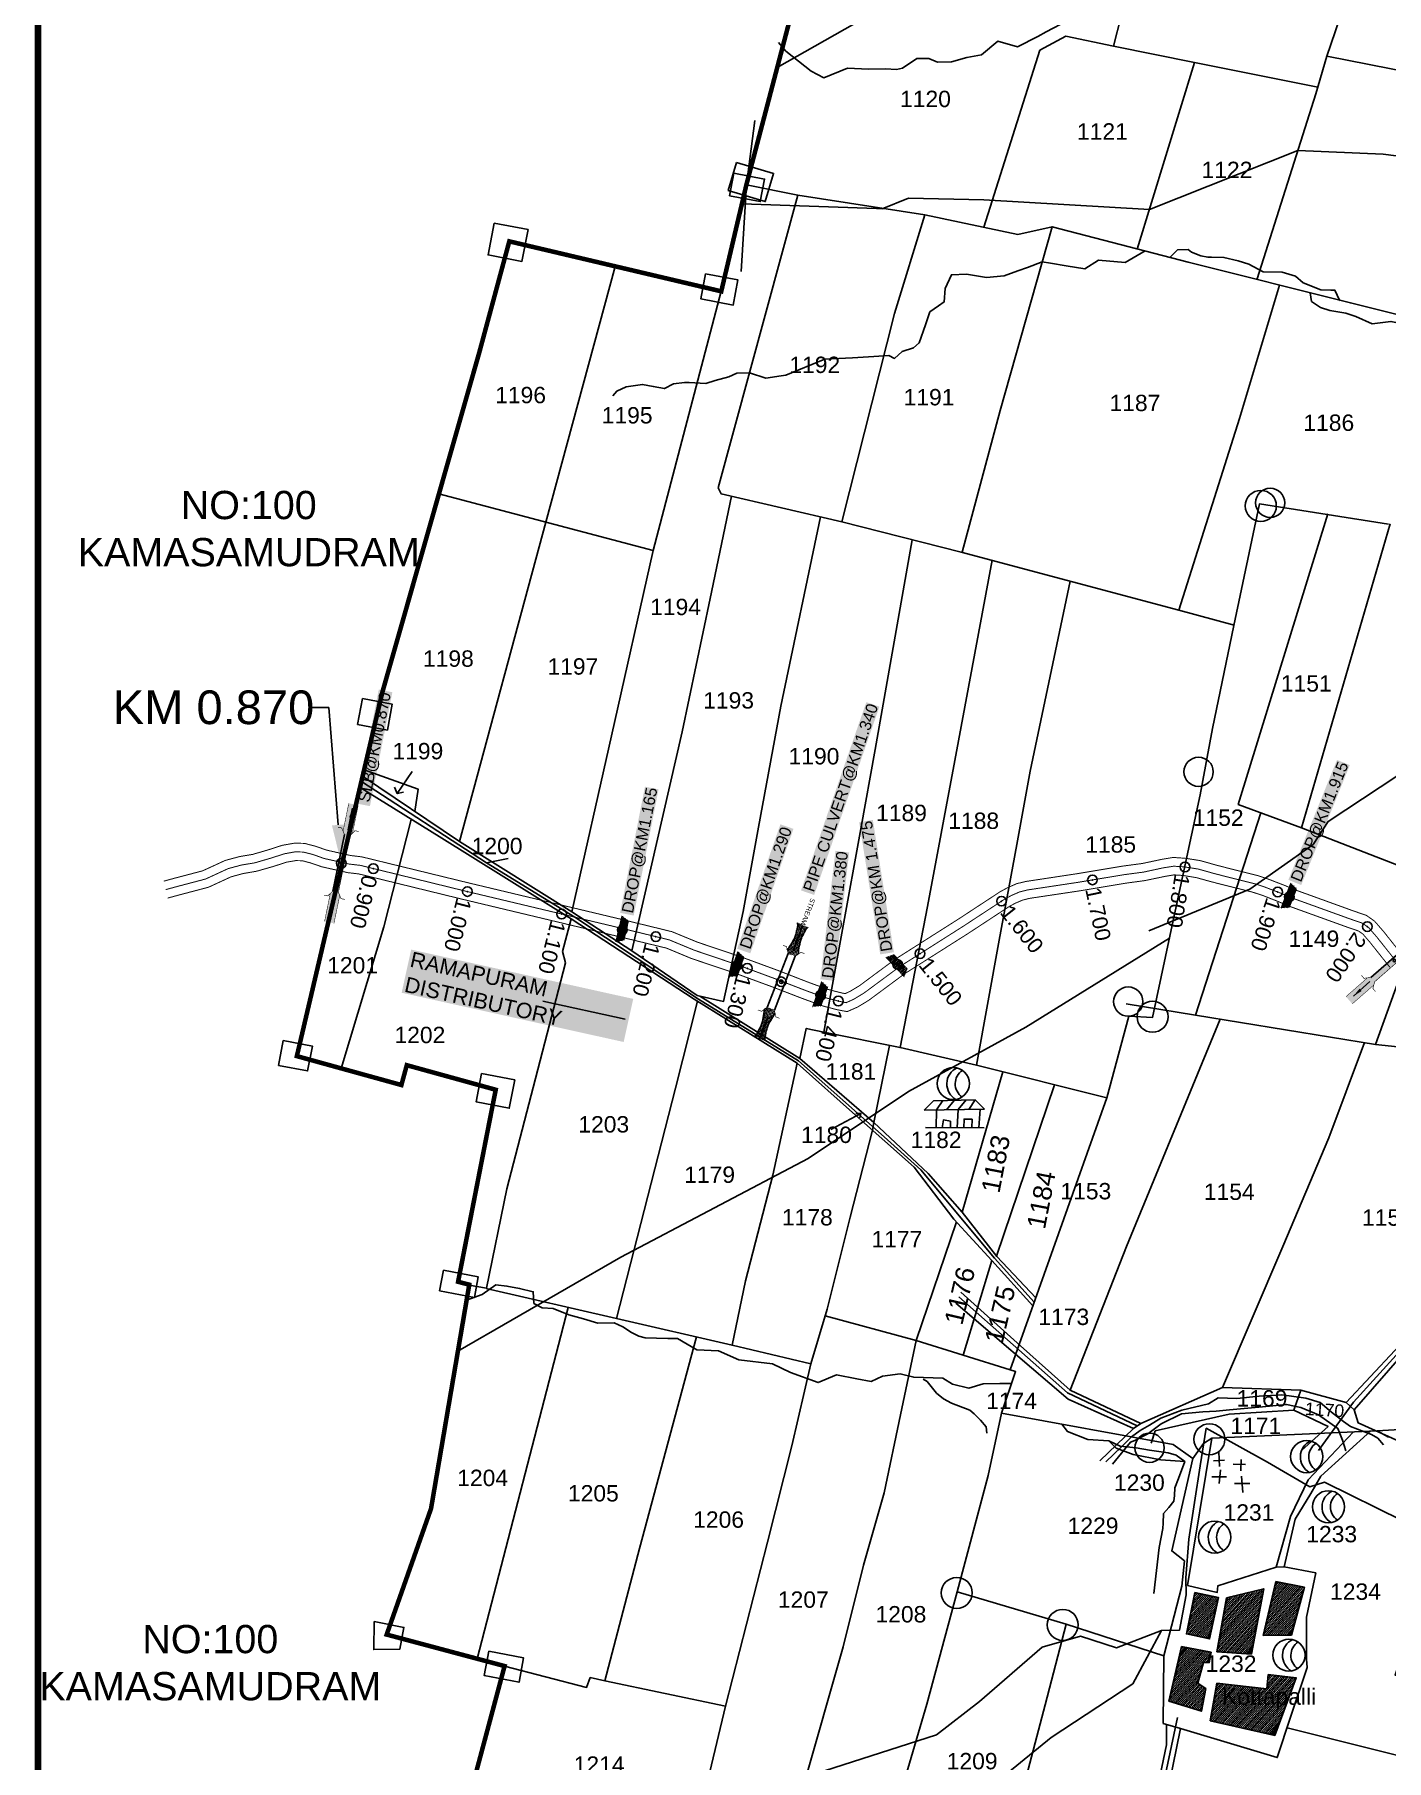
# Model space of a CAD drawing. Header units: millimetres. Extents: x 194974 to 210505, y 1603976 to 1614238.
# Drawn here: x 194974 to 196379, y 1607111 to 1608904 of the extents above; entities that cross this region are included whole.
import ezdxf
from ezdxf import colors
from ezdxf.entities.mleader import LeaderData, LeaderLine
from ezdxf.enums import TextEntityAlignment as Align
from ezdxf.math import Vec2, Vec3

# ---------------------------------------------------------------- set-up
doc = ezdxf.new("R2010")
doc.units = ezdxf.units.MM
doc.header["$LTSCALE"] = 15
doc.header["$PDMODE"] = 32
doc.header["$PDSIZE"] = 10
doc.linetypes.add('ACAD_ISO02W100', pattern=[15, 12, -3])
doc.linetypes.add('HIDDEN2', pattern=[0.1875, 0.125, -0.0625])
for name, color, linetype in [('BOUNDRY STONES', 240, 'Continuous'), ('CANAL1', 7, 'Continuous'), ('CSMark', 72, 'Continuous'), ('DIMENSION', 1, 'Continuous'), ('PAPER SIZE', 5, 'Continuous'), ('PLOTS', 7, 'Continuous'), ('PLOTS NO', 7, 'Continuous'), ('ROADS', 1, 'Continuous'), ('STREAMS', 4, 'Continuous'), ('STRUCTURE', 5, 'Continuous'), ('text2', 7, 'Continuous'), ('VILLAGE', 7, 'Continuous'), ('VILLAGE BOUNDRY', 5, 'Continuous'), ('VILLAGE STONES', 240, 'Continuous'), ('wells', 7, 'Continuous')]:
    doc.layers.add(name, color=color, linetype=linetype)
doc.styles.get("Standard").update_dxf_attribs({"font": 'arial.ttf'})
doc.dimstyles.get("Standard").update_dxf_attribs({"dimtxt": 0.18, "dimasz": 0.18, "dimexe": 0.18, "dimexo": 0.0625, "dimgap": 0.09, "dimtad": 0, "dimtih": 1, "dimtoh": 1, "dimdec": 4, "dimzin": 0, "dimdsep": 46, "dimtxsty": 'Standard', "dimcen": 0.09, "dimadec": 0, "dimazin": 0, "dimtfac": 1, "dimtdec": 4, "dimtofl": 0, "dimtmove": 0, "dimatfit": 3, "dimfxl": 1, "dimtolj": 1, "dimtzin": 0, "dimarcsym": 0})

# ---------------------------------------------------------------- blocks, each defined once
blk = doc.blocks.new('DROP')
h = blk.add_hatch()
h.set_pattern_fill('ANSI31', color=1, scale=10, angle=45)
h.set_pattern_definition([(90, (-324.4107, -25.7687), (-1.25, 0), [])])
h.paths.add_polyline_path([(-9.9, -4.3), (-13.8, 4.1), (13.8, 4.1), (10.2, -4.3)])
at = {"layer": 'STRUCTURE', "color": 5, "const_width": 0.49}
blk.add_lwpolyline([(-9.9, -4.3), (-13.8, 4.1), (13.8, 4.1), (10.2, -4.3), (-9.9, -4.3)], dxfattribs=at)
at = {"layer": 'STRUCTURE', "color": 5}
blk.add_circle((0, 0), 1.33, dxfattribs=at)
blk = doc.blocks.new('SLB')
at = {"layer": 'STRUCTURE'}
h = blk.add_hatch(dxfattribs=at)
h.set_pattern_fill('DOTS', color=6, scale=20, angle=320.3722, style=0)
h.set_pattern_definition([(320.372247934, (-159.4327, -72.9564), (1.2786241598, 0.5641323054), [0, -1.25])])
h.paths.add_polyline_path([(769699.5, 1706871.1), (769699.5, 1706861.1), (769729.1, 1706861.1), (769732.1, 1706863.1), (769792.1, 1706863.1), (769795.1, 1706861.1), (769824.7, 1706861.1), (769824.7, 1706871.1), (769795.1, 1706871.1), (769792.1, 1706869.1), (769732.1, 1706869.1), (769729.1, 1706871.1)])
at = {"layer": 'STRUCTURE', "color": 6, "linetype": 'ACAD_ISO02W100', "ltscale": 0.5, "const_width": 0.5}
for points in [[(769699.5, 1706871.1), (769729.1, 1706871.1)], [(769699.5, 1706861.1), (769729.1, 1706861.1)], [(769795.1, 1706871.1), (769824.7, 1706871.1)], [(769795.1, 1706861.1), (769824.7, 1706861.1)]]:
    blk.add_lwpolyline(points, dxfattribs=at)
at = {"layer": 'STRUCTURE', "color": 6, "const_width": 0.628}
for points in [[(769726.1, 1706877.1), (769726.1, 1706873.1), (769732.1, 1706869.1), (769792.1, 1706869.1), (769798.1, 1706873.1), (769798.1, 1706877.1)], [(769726.1, 1706855.1), (769726.1, 1706859.1), (769732.1, 1706863.1), (769792.1, 1706863.1), (769798.1, 1706859.1), (769798.1, 1706855.1)]]:
    blk.add_lwpolyline(points, dxfattribs=at)
at = {"layer": 'STRUCTURE', "color": 6}
blk.add_lwpolyline([(769732.1, 1706863.1), (769792.1, 1706863.1)], dxfattribs=at)
blk.add_lwpolyline([(769732.1, 1706863.1), (769792.1, 1706863.1)], dxfattribs=at)
at = {"layer": 'STRUCTURE', "color": 0}
blk.add_circle((769762.1, 1706866.1), 1.24, dxfattribs=at)
for points in [[(769703.8, 1706866), (769726.7, 1706866)], [(769818.6, 1706865.8), (769795.7, 1706865.8)]]:
    blk.add_leader(points, dimstyle='Standard', override={"dimasz": 10, "dimgap": 0.09, "dimtad": 0}, dxfattribs=at)
blk = doc.blocks.new('UT')
at = {"layer": 'STRUCTURE'}
h = blk.add_hatch(dxfattribs=at)
h.set_pattern_fill('DASH', color=150, scale=8, angle=-39.6278, style=0)
h.set_pattern_definition([(320.372247933, (-4370.464, -6260.8811), (1.40800153113, 0.132407282), [1, -1])])
h.paths.add_polyline_path([(765163, 1700681.9), (765165.6, 1700680.6), (765167.2, 1700680.3), (765169.1, 1700680), (765172.4, 1700679.6), (765176.4, 1700679.3), (765179.5, 1700679.5), (765183.1, 1700679.9), (765187.7, 1700680.9), (765188.9, 1700681.2), (765193.1, 1700682.2), (765196.1, 1700680.2), (765196.1, 1700672.2), (765193.1, 1700670.2), (765190.5, 1700670.8), (765188.1, 1700671.3), (765185.5, 1700671.8), (765183.6, 1700672.1), (765181, 1700672.5), (765180.3, 1700672.5), (765178.5, 1700672.6), (765176.7, 1700672.6), (765174.6, 1700672.5), (765172.5, 1700672.3), (765170.4, 1700672), (765168.5, 1700671.7), (765166.1, 1700671.2), (765165, 1700670.8), (765163, 1700669.7)])
h.paths.add_polyline_path([(765259.1, 1700682.2), (765256.1, 1700680.2), (765256.1, 1700672.2), (765259.1, 1700670.2), (765261.9, 1700671), (765264.4, 1700671.6), (765266.4, 1700672), (765269.1, 1700672.5), (765272.7, 1700673), (765276.1, 1700673.1), (765278.6, 1700672.9), (765281.2, 1700672.7), (765283.9, 1700672.3), (765286.4, 1700671.9), (765288, 1700671.3), (765289.2, 1700670.6), (765289.1, 1700682.7), (765287.6, 1700681.8), (765285.7, 1700681.2), (765283, 1700680.7), (765281.2, 1700680.4), (765276.7, 1700679.9), (765272.7, 1700679.9), (765268.7, 1700680.3), (765264.8, 1700681), (765261.2, 1700681.7)])
at = {"layer": 'STRUCTURE', "color": 150, "const_width": 0.628}
for points in [[(765190.1, 1700688.2), (765190.1, 1700684.2), (765196.1, 1700680.2), (765256.1, 1700680.2), (765262.1, 1700684.2), (765262.1, 1700688.2)], [(765190.1, 1700664.2), (765190.1, 1700668.2), (765196.1, 1700672.2), (765256.1, 1700672.2), (765262.1, 1700668.2), (765262.1, 1700664.2)]]:
    blk.add_lwpolyline(points, dxfattribs=at)
at = {"layer": 'STRUCTURE', "color": 150}
for points in [[(765196.1, 1700680.2), (765256.1, 1700680.2)], [(765196.1, 1700672.2), (765256.1, 1700672.2)], [(765196.1, 1700672.2), (765256.1, 1700672.2)]]:
    blk.add_lwpolyline(points, dxfattribs=at)
at = {"layer": 'STRUCTURE', "color": 0}
blk.add_circle((765226.1, 1700676.2), 1.89, dxfattribs=at)
at = {"layer": 'STRUCTURE', "color": 150}
for points in [[(765163, 1700681.9), (765164.4, 1700681.1), (765167.9, 1700680.2), (765171.2, 1700679.8), (765176.1, 1700679.4), (765184.7, 1700680.3), (765193.1, 1700682.2)], [(765289.1, 1700682.7), (765287.8, 1700681.9), (765284.3, 1700680.9), (765280.9, 1700680.4), (765276.1, 1700679.8), (765267.4, 1700680.5), (765259.1, 1700682.2)], [(765163, 1700669.7), (765164.3, 1700670.6), (765167.8, 1700671.6), (765171.2, 1700672.1), (765176, 1700672.6), (765184.7, 1700672), (765193.1, 1700670.2)], [(765289.2, 1700670.6), (765287.8, 1700671.4), (765284.2, 1700672.3), (765280.9, 1700672.7), (765276.1, 1700673.1), (765267.4, 1700672.2), (765259.1, 1700670.2)]]:
    blk.add_spline(points, degree=3, dxfattribs=at)
at = {"layer": 'STRUCTURE', "color": 0}
blk.add_text('STREAM', height=5, dxfattribs=at).set_placement((765148.2, 1700675.8), align=Align.MIDDLE_CENTER)
for points in [[(765190.9, 1700676), (765164.2, 1700675.8)], [(765289.3, 1700676.7), (765265.4, 1700676.4)]]:
    blk.add_leader(points, dimstyle='Standard', override={"dimasz": 10, "dimgap": 0.09, "dimtad": 0}, dxfattribs=at)

msp = doc.modelspace()

# ---------------------------------------------------------------- hatches: boundary and pattern name
at = {"layer": 'VILLAGE'}
h = msp.add_hatch(dxfattribs=at)
h.set_pattern_fill('ANSI31', color=30, scale=11.805297, angle=2.6274)
h.set_pattern_definition([(47.627391, (153890.0272, 1592848.3399), (-1.09018614, 0.99452142), [])])
h.paths.add_polyline_path([(196202.6, 1607191.9), (196254.4, 1607186), (196256, 1607200.6), (196285, 1607197.3), (196262.6, 1607137.5), (196195.6, 1607152.7)])
h.paths.add_polyline_path([(196165.7, 1607229.8), (196196.6, 1607223.9), (196194.5, 1607213), (196188.6, 1607213.1), (196182.7, 1607191.9), (196191, 1607186.1), (196186.5, 1607162.5), (196152.8, 1607173.2)])
h.paths.add_polyline_path([(196263.8, 1607297.2), (196293.4, 1607291.3), (196279.9, 1607241.7), (196250.7, 1607241.4)])
h.paths.add_polyline_path([(196212.5, 1607280.5), (196251.2, 1607289.8), (196238.5, 1607222), (196202.6, 1607224.4)])
h.paths.add_polyline_path([(196179.8, 1607285.9), (196204.1, 1607280.8), (196194.9, 1607237.7), (196170.9, 1607242.9)])

# ---------------------------------------------------------------- linework, layer by layer
at = {"color": 5, "const_width": 7}
msp.add_lwpolyline([(194977.8, 1613773.1), (202214.5, 1613773.1), (202214.5, 1604139.6), (194977.8, 1604139.6)], close=True, dxfattribs=at)
at = {"layer": 'BOUNDRY STONES', "color": 1}
for points in [[(195713.8, 1608747.6), (195722.6, 1608814.4)], [(195713.8, 1608747.6), (195708.4, 1608657.4)]]:
    msp.add_lwpolyline(points, dxfattribs=at)
for points in [[(195703.6, 1608770.8), (195742.1, 1608759.3), (195733.4, 1608730.1), (195694.9, 1608741.7)], [(195700.8, 1608759.5), (195732.7, 1608753.4), (195728.2, 1608730.1), (195696.4, 1608736.1)], [(195451.9, 1608707.8), (195487, 1608701.1), (195480.6, 1608668), (195445.5, 1608674.7)], [(195671.3, 1608655.2), (195705, 1608648.7), (195700.1, 1608622.7), (195666.3, 1608629.2)], [(195314.9, 1608214), (195345.9, 1608208.1), (195340.8, 1608181.4), (195309.8, 1608187.3)], [(195232.7, 1607859), (195262.9, 1607853.2), (195258, 1607827.4), (195227.8, 1607833.2)], [(195438.7, 1607824.6), (195473.2, 1607818.1), (195467.5, 1607788.6), (195433.1, 1607795.2)], [(195399.1, 1607620.4), (195435.2, 1607613.5), (195431.2, 1607592.3), (195395, 1607599.2)], [(195327.1, 1607255.6), (195358.1, 1607249.7), (195353.8, 1607227.1), (195326.7, 1607226.6)], [(195446.1, 1607224.8), (195482.3, 1607217.9), (195477.6, 1607192.7), (195441.3, 1607199.7)]]:
    msp.add_lwpolyline(points, close=True, dxfattribs=at)
at = {"layer": 'BOUNDRY STONES', "color": 5}
for points in [[(196199, 1607422.5), (196210.6, 1607423.3)], [(196205.1, 1607416.8), (196204.7, 1607432)], [(196219.5, 1607419.3), (196232.4, 1607418.8)], [(196227.7, 1607424), (196227.4, 1607412.2)], [(196197.2, 1607405.9), (196212.4, 1607406)], [(196204.9, 1607399.2), (196206.2, 1607413.3)], [(196229.5, 1607389.8), (196228.1, 1607406.5)], [(196220.9, 1607399.1), (196236.9, 1607399.2)]]:
    msp.add_lwpolyline(points, dxfattribs=at)
at = {"layer": 'BOUNDRY STONES', "color": 1}
for centre, radius in [((196248.2, 1608414.1), 16.1), ((196257.9, 1608417.3), 15.2), ((196183.5, 1608138), 15.2), ((196110.5, 1607899.4), 15.2), ((196135.7, 1607883.7), 16.1), ((196194.8, 1607445), 16.1), ((196132.6, 1607436.2), 15.2), ((195932.3, 1607285.4), 16.1), ((196042.4, 1607252.2), 16.1)]:
    msp.add_circle(centre, radius, dxfattribs=at)
at = {"layer": 'CANAL1', "color": 200, "const_width": 1}
for points in [[(195108.6, 1608024.5), (195119.3, 1608027.4), (195148.9, 1608035.2), (195172.4, 1608046), (195187.3, 1608050), (195201, 1608052.3), (195216.5, 1608056.8), (195225.8, 1608059.8), (195231.7, 1608061.7), (195244.2, 1608063.9), (195254.7, 1608063.7), (195266, 1608060.8), (195277.7, 1608056.7), (195302.7, 1608051.1), (195314.3, 1608049.7), (195424.2, 1608022.9), (195589.4, 1607983.5), (195636.5, 1607972), (195663, 1607961.1), (195707.8, 1607946), (195747, 1607931.6), (195777.6, 1607919.7), (195798.4, 1607912.1), (195812, 1607908.6), (195816.4, 1607907.7), (195821.2, 1607909.9), (195831.1, 1607915.8), (195867.9, 1607943.1), (195934.4, 1607985.3), (195973.9, 1608011.2), (195976.9, 1608013.2), (195985.1, 1608017.7), (195994.7, 1608021.9), (196004.4, 1608024.2), (196057.2, 1608032.2), (196104.7, 1608040.1), (196125, 1608042.8), (196145.2, 1608047.1), (196157.2, 1608049.1), (196168.9, 1608048.3), (196170.8, 1608048.1), (196185.3, 1608045.8), (196202, 1608041.1), (196221.8, 1608036), (196244.8, 1608030.3), (196255.7, 1608026.7), (196273.6, 1608019.8), (196282.9, 1608015.8), (196344.3, 1607993.6), (196357.9, 1607988.9), (196366.3, 1607983), (196375.9, 1607972), (196396.4, 1607946.1)], [(195112.6, 1608006.9), (195124, 1608010), (195155.1, 1608018.2), (195178.5, 1608029), (195191.1, 1608032.4), (195205.1, 1608034.8), (195221.8, 1608039.6), (195231.3, 1608042.6), (195236.1, 1608044.2), (195245.6, 1608045.8), (195252.3, 1608045.7), (195260.8, 1608043.5), (195272.7, 1608039.4), (195299.7, 1608033.3), (195311.1, 1608032), (195420, 1608005.4), (195585.1, 1607966), (195630.9, 1607954.9), (195656.6, 1607944.2), (195701.8, 1607929), (195740.7, 1607914.7), (195771.3, 1607902.9), (195793.1, 1607894.9), (195808, 1607891), (195818.5, 1607889), (195829.6, 1607893.9), (195841.1, 1607900.9), (195878.1, 1607928.3), (195944.2, 1607970.2), (195983.8, 1607996.2), (195986.2, 1607997.8), (195993, 1608001.5), (196000.5, 1608004.7), (196007.9, 1608006.6), (196060, 1608014.4), (196107.4, 1608022.3), (196128, 1608025.1), (196148.5, 1608029.4), (196158.1, 1608031), (196167, 1608030.4), (196168, 1608030.3), (196181.4, 1608028.1), (196197.3, 1608023.7), (196217.4, 1608018.6), (196239.8, 1608013), (196249.7, 1608009.8), (196266.8, 1608003.1), (196276.2, 1607999), (196338.3, 1607976.6), (196349.7, 1607972.7), (196354.2, 1607969.6), (196362, 1607960.5), (196382.2, 1607935.1)]]:
    msp.add_lwpolyline(points, dxfattribs=at)
at = {"layer": 'CANAL1', "color": 1, "linetype": 'HIDDEN2', "ltscale": 4, "const_width": 1}
msp.add_lwpolyline([(195110.6, 1608015.7), (195121.6, 1608018.7), (195152, 1608026.7), (195175.4, 1608037.5), (195189.2, 1608041.2), (195203.1, 1608043.5), (195219.2, 1608048.2), (195228.6, 1608051.2), (195233.9, 1608052.9), (195244.9, 1608054.9), (195253.5, 1608054.7), (195263.4, 1608052.2), (195275.2, 1608048), (195301.2, 1608042.2), (195312.7, 1608040.9), (195422.1, 1608014.1), (195587.2, 1607974.8), (195633.7, 1607963.5), (195659.8, 1607952.7), (195704.8, 1607937.5), (195743.8, 1607923.1), (195774.4, 1607911.3), (195795.7, 1607903.5), (195810, 1607899.8), (195817.4, 1607898.3), (195825.4, 1607901.9), (195836.1, 1607908.4), (195873, 1607935.7), (195939.3, 1607977.8), (195978.8, 1608003.7), (195981.6, 1608005.5), (195989.1, 1608009.6), (195997.6, 1608013.3), (196006.2, 1608015.4), (196058.6, 1608023.3), (196106.1, 1608031.2), (196126.5, 1608033.9), (196146.8, 1608038.3), (196157.7, 1608040), (196168, 1608039.4), (196169.4, 1608039.2), (196183.4, 1608037), (196199.7, 1608032.4), (196219.6, 1608027.3), (196242.3, 1608021.7), (196252.7, 1608018.2), (196270.2, 1608011.5), (196279.5, 1608007.4), (196341.3, 1607985.1), (196353.8, 1607980.8), (196360.2, 1607976.3), (196368.9, 1607966.2), (196389.3, 1607940.6)], dxfattribs=at)
at = {"layer": 'PLOTS'}
for points in [[(196597.4, 1609227.6), (196570.4, 1609139.8), (196528.5, 1609116.1), (196373.5, 1609047.2), (196188.3, 1608980.3), (196183.5, 1608970.5), (196103.2, 1608922.6), (195894.2, 1608953.7), (195745.9, 1608869.4)], [(196373.5, 1609047.2), (196316.8, 1608881.1), (196538.4, 1608837.3)], [(196179.2, 1608874.5), (196095.2, 1608891.4), (196103.2, 1608922.6)], [(196095.2, 1608891.4), (196045.8, 1608901.7), (196018.5, 1608887.3), (195960.5, 1608703.5)], [(196119.9, 1608680.8), (196179.2, 1608874.5), (196307.4, 1608848.8)], [(196316.8, 1608881.1), (196305.4, 1608841.8), (196244.3, 1608649.8)], [(195713.8, 1608747.6), (195767.2, 1608736.8), (195899.2, 1608716.3), (195995.9, 1608696), (196031.4, 1608704), (196172.7, 1608667.2), (196341.3, 1608624.9), (196432.7, 1608602)], [(195767.2, 1608736.8), (195684.4, 1608432.8), (195687.5, 1608426.7), (195813, 1608397.4), (195937, 1608366.2), (196163, 1608305.8), (196220.4, 1608290.4)], [(195813, 1608397.4), (195867.7, 1608613.8), (195899.2, 1608716.3)], [(196031.4, 1608704), (195977.4, 1608513.1), (195938, 1608365.9)], [(195577.6, 1608662.8), (195505.6, 1608397.3), (195415.7, 1608065.6), (195315.1, 1608133.4)], [(195687.7, 1608636.9), (195616.8, 1608367.9), (195394.4, 1608426.6)], [(196163, 1608305.8), (196226, 1608505), (196267.6, 1608643.4)], [(195532.3, 1607992.6), (195594.8, 1607952.3), (195647.1, 1608179.5), (195676.1, 1608318), (195698.3, 1608424.2)], [(196381, 1608395.2), (196246.8, 1608416.2), (196220.3, 1608289.8), (196197.9, 1608183.1), (196185.2, 1608114), (196158.3, 1607988.6), (196135.6, 1607882.8), (196111.2, 1607884.2), (196088.2, 1607799.4), (195987.8, 1607517.2), (195993.4, 1607515.2), (195978.9, 1607472.1), (196157, 1607439.5), (196177.6, 1607424.9), (196188.8, 1607440.7), (196197.4, 1607446), (196369.2, 1607453.9), (196450.7, 1607458.5)], [(196317.9, 1608406), (196224.7, 1608104.2), (196290.3, 1608079.9), (196382.5, 1608395.6)], [(195790.7, 1608402.6), (195749.7, 1608206.2), (195726.4, 1608080.4), (195710.3, 1607993), (195690.1, 1607899.6), (195662.5, 1607905.6), (195594.8, 1607952.3)], [(195415.7, 1608065.6), (195532.3, 1607992.6), (195573.8, 1608175.5), (195616.8, 1608367.9)], [(195665.3, 1607905), (195769.4, 1607840.5), (195775.9, 1607871.6), (195794.4, 1607867.7), (195813.7, 1607974.2), (195832.6, 1608078.9), (195847.5, 1608161.2), (195886.1, 1608379)], [(195969, 1608357.6), (195930.2, 1608149.7), (195902, 1607998.3), (195873.4, 1607851.7), (195794.4, 1607867.7)], [(196529.1, 1608366.8), (196420.7, 1608029.2), (196290.3, 1608079.9)], [(195873.4, 1607851.7), (195952.7, 1607833.5), (195976.5, 1607963.2), (195994.6, 1608062.5), (196008.6, 1608138.6), (196050, 1608336)], [(195316.6, 1608139.9), (195372.7, 1608120.1), (195369.3, 1608096.8)], [(196011.4, 1607583.6), (195968.6, 1607630.6), (195929.4, 1607673.6), (195888.2, 1607727.4), (195827.2, 1607781.5), (195766.4, 1607835.5), (195659.5, 1607902), (195531.6, 1607985.5), (195394.5, 1608070.7), (195312.4, 1608121.8)], [(197274.7, 1608114.5), (197084.9, 1608030.8), (196983.4, 1607986), (196825.4, 1607902.9), (196763.8, 1607857.4), (196740.6, 1607827.6), (196725.4, 1607814.9), (196644.2, 1607762.7), (196555.2, 1607692.9), (196474.1, 1607616.8), (196416.5, 1607557.2), (196345.1, 1607475.6), (196349.2, 1607462), (196391.4, 1607443)], [(195293, 1607830), (195337.3, 1607977), (195365.7, 1608088.6)], [(196180.4, 1607885.4), (196248.2, 1608095.5)], [(196429.4, 1608026.7), (196367.4, 1607855), (196588.3, 1607831.7)], [(195531.6, 1607985.5), (195522.6, 1607951.5), (195525.8, 1607939.6), (195494.7, 1607819.5), (195465.1, 1607705), (195443.7, 1607602), (195425.8, 1607605.1)], [(195443.6, 1607601.4), (195578.9, 1607570.3), (195640, 1607809.6), (195663, 1607899.8)], [(196367.4, 1607855), (196180.4, 1607885.4), (196108.2, 1607897.1)], [(196205.8, 1607881.2), (196108.8, 1607645.2), (196050.1, 1607495.8), (196123.6, 1607461.5), (196208.4, 1607498.6)], [(195698.9, 1607542.6), (195780.8, 1607523.3), (195797.6, 1607580), (195821.5, 1607675.5), (195844.9, 1607765.9), (195846.3, 1607773.8), (195862.5, 1607853.9)], [(196336.7, 1607483), (196289.8, 1607496.1), (196208.4, 1607498.6), (196270.9, 1607645.2), (196319, 1607758.1), (196356, 1607856.9)], [(195766.4, 1607835.5), (195741.2, 1607719.2), (195713, 1607609.4), (195698.9, 1607542.6), (195578.9, 1607570.3)], [(195769.4, 1607840.5), (195846.3, 1607773.8), (195902.5, 1607721.1), (195938, 1607680.8), (195973.9, 1607634.8), (196014.4, 1607591.8)], [(195952.7, 1607833.5), (196088.2, 1607799.4)], [(195980.2, 1607826.6), (195938, 1607680.8)], [(195973.6, 1607635.2), (196033.8, 1607813.1)], [(196345.1, 1607475.6), (196336.7, 1607483), (196437.9, 1607591.2), (196522.5, 1607681.7), (196639.4, 1607770.5), (196725.5, 1607820)], [(195932.2, 1607670.6), (195890, 1607547.4), (195873.8, 1607470.2), (195856.8, 1607389.3), (195835.3, 1607314.3), (195814.4, 1607229.3), (195773.2, 1607085), (195752.8, 1607013.5), (195842.6, 1606972.9), (195879.6, 1607097), (195901.3, 1607169.8), (195932.7, 1607286.7), (195965, 1607407.3), (195978.9, 1607472.1)], [(195938.9, 1607532.3), (195968.6, 1607630.6)], [(196050.1, 1607495.8), (195998.6, 1607541.9), (195936.6, 1607597.6)], [(195434.1, 1607217.1), (195528.5, 1607581.9)], [(195931.3, 1607586.3), (196048, 1607486.6), (196115.8, 1607456.1), (196123.6, 1607461.5)], [(195795.6, 1607573.2), (195890, 1607547.4), (195987.8, 1607517.2)], [(195661.8, 1607551.2), (195602.6, 1607331.6), (195566.6, 1607194.3), (195551.5, 1607197.5), (195547.8, 1607187.4), (195462.6, 1607209.5)], [(195566.6, 1607194.3), (195692.2, 1607167.9), (195735.6, 1607338.3), (195761.1, 1607438.3), (195780.8, 1607523.3)], [(196282.4, 1607475.2), (196289.8, 1607496.1)], [(196134.2, 1607440.8), (196138.6, 1607453.7), (196215.3, 1607470.9), (196282.4, 1607475.2), (196318.1, 1607458.1), (196290.3, 1607433.2)], [(196115.8, 1607456.1), (196081, 1607422.6)], [(196362.5, 1607453.6), (196310.4, 1607406.6), (196300, 1607388.6), (196283.9, 1607361.9), (196272.5, 1607312.5), (196264.2, 1607312.1)], [(196275.5, 1607145.4), (196398.8, 1607114.4), (196427, 1607190.1), (196387.7, 1607200.2), (196446.3, 1607373.8), (196476.9, 1607464.3)], [(196197.4, 1607446), (196172.2, 1607293.2), (196202.9, 1607285.9), (196203.5, 1607292.8), (196264.2, 1607312.1), (196278.9, 1607364.7), (196297.3, 1607402.7), (196344.5, 1607452.7)], [(196046.1, 1607252.9), (196147.5, 1607220.1), (196166.1, 1607292.3), (196168.9, 1607318.7), (196155.7, 1607329.1), (196177.6, 1607424.9)], [(196272.5, 1607312.5), (196305.2, 1607306.2), (196295.8, 1607260.3), (196295.8, 1607216.5), (196296.4, 1607208), (196279.1, 1607156.5), (196265.3, 1607114.4), (196164.7, 1607144.6), (196146.9, 1607150), (196147.5, 1607220.1)], [(195912.5, 1606915), (195964.4, 1606918), (195999.7, 1607075.9), (196024.2, 1607169.4), (196046.1, 1607252.9), (195932.7, 1607286.7)], [(195692.2, 1607167.9), (195652.4, 1607001), (195604.3, 1607023.6), (195558.3, 1607019.5), (195449.1, 1606971.9), (195428.5, 1606891.8), (195395.2, 1606906.4)], [(196150.2, 1607149), (196150.3, 1607127.7), (196134.1, 1607049.8), (196117.5, 1606977.6), (196097.4, 1606903.2), (196079.4, 1606832.2), (196064.8, 1606774.3), (196040.5, 1606716.5), (196016.2, 1606658.6), (195987.3, 1606589.9), (195960.6, 1606527.3), (195933.7, 1606461.9), (195795.8, 1606379.2)], [(195819, 1606368.8), (195858.4, 1606395.9), (195951.3, 1606460.4), (195987.5, 1606547.5), (196012.4, 1606607.7), (196055.2, 1606710.8), (196084.4, 1606797.1), (196108.1, 1606901.6), (196141.1, 1607029), (196164.7, 1607144.6)]]:
    msp.add_lwpolyline(points, dxfattribs=at)
at = {"layer": 'PLOTS NO'}
for points in [[(195351.1, 1608115.4), (195366.5, 1608138.2)], [(195348.3, 1608122.1), (195351.1, 1608115.4), (195357.5, 1608116.9)], [(195443.8, 1608043.6), (195466.2, 1608047.9)], [(195832.6, 1607783.3), (195801.5, 1607766.5)], [(195827.5, 1607783.1), (195832.6, 1607783.3), (195831.7, 1607778.9)]]:
    msp.add_lwpolyline(points, dxfattribs=at)
at = {"layer": 'ROADS'}
for points in [[(195854.9, 1608722.4), (195882.2, 1608733.5), (195960.4, 1608731.8), (196132.4, 1608721.8), (196286.7, 1608783.2), (196375.4, 1608779.3), (196523.2, 1608760.3), (196530.5, 1608767.9), (196558.7, 1608837.4), (196809.5, 1608784.2), (196995.3, 1608742.3), (197057.1, 1608760.6), (197118.3, 1608749.1), (197131.6, 1608787.5), (197153.8, 1608792.8), (197271.1, 1608761.6), (197287.3, 1608806.4)], [(196308.2, 1607433.3), (196344.6, 1607483.5), (196440.1, 1607588.6), (196531.5, 1607682.1), (196626.2, 1607756.4), (196728.1, 1607819.4), (196763.2, 1607863.2), (196825.4, 1607907.9), (196897.8, 1607945.3), (196973.9, 1607985.1), (197028.9, 1608010.4), (197102.3, 1608044.1), (197187.1, 1608080.6), (197282.4, 1608121), (197318.8, 1608191.6), (197392.2, 1608271.8), (197477, 1608356.8), (197510.4, 1608383.8), (197569.2, 1608423.8), (197613, 1608491.5), (197635.7, 1608557.4), (197645.2, 1608671.7), (197649.5, 1608723.8), (197667.5, 1608767.7)], [(195709.2, 1608727.9), (195858.9, 1608722.5)], [(196132, 1607972.9), (196236.7, 1608016.1), (196302.5, 1608062.6), (196318.1, 1608086.5), (196443.4, 1608169.2), (196519.3, 1608177.9), (196587.3, 1608198.7), (196680.3, 1608267.4), (196758.9, 1608335.1), (196838.2, 1608383.7), (196960.7, 1608417.7), (197028.5, 1608451.6), (197151.7, 1608472.2), (197203, 1608480.7), (197264.7, 1608480.6), (197365.6, 1608455.6), (197413, 1608461.2), (197465.1, 1608430.5), (197501.1, 1608409.3), (197525.8, 1608394.3)], [(195313.8, 1608128.1), (195443.8, 1608043.6), (195535.5, 1607987.2), (195664, 1607901.9), (195768, 1607837.8), (195856.8, 1607758.9), (195894.9, 1607724.7), (195971.7, 1607633.1), (196012.7, 1607587.2)], [(195414.1, 1607536.4), (195583.2, 1607634), (195778, 1607736.5), (195882.3, 1607806.1), (196004.1, 1607872.9), (196153.3, 1607965.3)], [(195934.4, 1607592.9), (196047.2, 1607493.3), (196119.7, 1607458.8)], [(195785.1, 1607097.6), (195911.2, 1607138), (195955.8, 1607172.6), (196020.9, 1607229.2), (196060.9, 1607240.6), (196098.4, 1607228.5), (196145, 1607246.4), (196163.7, 1607246.6), (196170.7, 1607283.4), (196170.2, 1607301.1), (196173.4, 1607341.1), (196185.3, 1607417.3), (196191.5, 1607456.5), (196255.2, 1607421.2), (196299, 1607395.6), (196314.2, 1607400.4), (196395.7, 1607360.2), (196457.8, 1607343.8), (196511.4, 1607284.1), (196583.1, 1607225.6), (196605.3, 1607207.5), (196669.6, 1607139.5), (196679, 1607129.6)], [(196145, 1607246.4), (196115.1, 1607191.1), (196030.5, 1607135.4), (195902.9, 1607031.4), (195843, 1607008.6), (195796.9, 1606948.2), (195721.5, 1606900.4), (195642.6, 1606838.2), (195570.7, 1606748.2), (195507.4, 1606668.8), (195472.9, 1606598.9), (195404.2, 1606517.5), (195253.3, 1606441.4), (195123.8, 1606374)], [(195915.8, 1605560.3), (195859.8, 1605795.7), (195832.7, 1605925.8), (195811.8, 1606029.7), (195726.5, 1606134.3), (195713.8, 1606147), (195742.8, 1606232.6), (195815, 1606379.5), (195941.4, 1606463), (196018.1, 1606647.9), (196075.6, 1606787.4), (196126.3, 1606989.3), (196161.5, 1607156)]]:
    msp.add_lwpolyline(points, dxfattribs=at)
at = {"layer": 'STREAMS'}
for points in [[(195747, 1608895.3), (195754.8, 1608886.2), (195767.8, 1608876), (195781.2, 1608865.6), (195794.3, 1608858.7), (195818.9, 1608868.7), (195840.5, 1608867.7), (195858.3, 1608867.8), (195869.6, 1608867.4), (195875.8, 1608868.5), (195890.7, 1608878.8), (195903.4, 1608878.8), (195912.3, 1608874.8), (195926.8, 1608875.1), (195942.9, 1608879.6), (195958.2, 1608882.6), (195975, 1608896.5), (195995.3, 1608890.9), (196016.6, 1608901.4), (196025.3, 1608906.4), (196047.8, 1608918.2), (196076.9, 1608927), (196087.7, 1608932.2)], [(195575, 1608528.5), (195579.2, 1608533.3), (195588.9, 1608537.9), (195606, 1608540.2), (195617.1, 1608538.1), (195628.7, 1608535.9), (195638.2, 1608540.9), (195649.6, 1608542.3), (195654.4, 1608542.1), (195671.5, 1608541.1), (195681.4, 1608544.4), (195695.4, 1608548), (195703.7, 1608551.9), (195716.9, 1608552.4), (195734.1, 1608546.8), (195749.9, 1608549), (195754.9, 1608549.7), (195795.2, 1608566.4), (195823.9, 1608568), (195846.2, 1608569.3), (195861.8, 1608570.3), (195867.6, 1608567.2), (195875.5, 1608574.5), (195887.3, 1608578.1), (195893.2, 1608583.5), (195899.7, 1608602.2), (195904.4, 1608615.5), (195913.3, 1608621.8), (195919.1, 1608625.9), (195920.3, 1608639.7), (195926.7, 1608654.1), (195942.5, 1608654.7), (195963.1, 1608651.4), (195981.7, 1608653), (195995.8, 1608658.2), (196005.8, 1608661.8), (196021.1, 1608667.4), (196029.6, 1608666.1), (196046.1, 1608663.5), (196065.5, 1608660.4), (196079.6, 1608669.3), (196107.4, 1608667), (196128, 1608678.8)], [(196154.1, 1608672.3), (196161.7, 1608680), (196172.7, 1608680.2), (196176.2, 1608677.4), (196185.9, 1608673.6), (196193, 1608672.4), (196196.9, 1608672.5), (196209.9, 1608672.1), (196224.5, 1608668.6), (196235.7, 1608665.2), (196250.8, 1608657.3), (196270.2, 1608656.7), (196284.2, 1608652.5), (196292.2, 1608645.7), (196310.5, 1608638.5), (196320.9, 1608638), (196325.2, 1608638), (196330, 1608627.9), (196330.7, 1608627.2)], [(196299.6, 1608635.4), (196301, 1608626.4), (196310.2, 1608620.2), (196319.8, 1608616.9), (196336.4, 1608614.2), (196346.8, 1608610.8), (196363.7, 1608603.2), (196383.3, 1608605.6), (196390.1, 1608604.3), (196410.3, 1608597), (196425.3, 1608595.8), (196431.5, 1608594.7)], [(195423.1, 1607589.4), (195439.2, 1607595.2), (195453.4, 1607605.3), (195465, 1607604.1), (195478.1, 1607601.6), (195492.4, 1607598.2), (195493.1, 1607586.1), (195501.6, 1607581.5), (195513, 1607580.6), (195529.5, 1607574.2), (195544.5, 1607569.9), (195559.6, 1607565.5), (195576.4, 1607565.9), (195585.5, 1607561.8), (195594.6, 1607556), (195602.2, 1607552), (195608.5, 1607550.2), (195632.3, 1607549.7), (195642.1, 1607549.5), (195662.3, 1607537.9), (195684.7, 1607536.8), (195706, 1607527.6), (195740.9, 1607523.3), (195759.5, 1607514.2), (195788.2, 1607503.9), (195807.3, 1607511.9), (195828.5, 1607507.8), (195843.4, 1607505), (195855.2, 1607510.6), (195873.5, 1607513), (195887.6, 1607509.3), (195918, 1607508.3), (195927.9, 1607502.3), (195944.9, 1607498), (195959.6, 1607502.7), (195977.1, 1607502.8), (195989.3, 1607502.9)], [(195897.4, 1607507.3), (195901.7, 1607504.8), (195911.3, 1607493), (195918.7, 1607487), (195926.9, 1607482.4), (195945.9, 1607475.2), (195950.4, 1607471.5), (195957.1, 1607464.8), (195962.8, 1607458), (195963.5, 1607451.2)], [(196087.3, 1607421.4), (196103.6, 1607437), (196113.8, 1607447.5), (196122.8, 1607454.1), (196132.4, 1607459.6), (196144.3, 1607466.8), (196166, 1607475.2), (196193.7, 1607481.7), (196204, 1607487.9), (196223.4, 1607487.2), (196246.6, 1607489.6), (196269.9, 1607491), (196295.1, 1607487.7), (196309.7, 1607483.3), (196321.6, 1607473.2), (196334.1, 1607463.4), (196341.5, 1607458.4), (196363.3, 1607450), (196369.6, 1607446.2), (196375.5, 1607439.3)], [(196336.6, 1607432.8), (196333, 1607444.1), (196328.2, 1607456.3), (196308.1, 1607470.3), (196289.9, 1607478), (196274.9, 1607481.1), (196249.9, 1607478.8), (196215.7, 1607475.5), (196201.8, 1607474.1), (196188, 1607473.6), (196165.9, 1607471.3), (196144.5, 1607460.9), (196130.7, 1607450.6), (196117.4, 1607443.8), (196112.7, 1607442), (196094.1, 1607419)], [(196041.4, 1607460.6), (196047.3, 1607452.9), (196068.4, 1607444.7), (196090.4, 1607443.3), (196098, 1607435.9), (196115.5, 1607429.1), (196144.4, 1607423.6), (196169.2, 1607422), (196162.8, 1607404.3), (196158.9, 1607394.6), (196158.4, 1607386.7), (196158, 1607380.6), (196152.5, 1607374.3), (196147.1, 1607368), (196146.6, 1607357.7), (196146.3, 1607352.2), (196142.5, 1607332.7), (196137.2, 1607284.9)], [(196369.2, 1607453.9), (196381, 1607447.2)], [(196090.4, 1607443.3), (196102, 1607437.9), (196118.8, 1607436), (196132.7, 1607433.8), (196151.8, 1607430.8), (196160.2, 1607428.5), (196169.2, 1607422)]]:
    msp.add_lwpolyline(points, dxfattribs=at)
at = {"layer": 'text2', "color": 3}
for p in [(195293, 1608043, 53), (196169.4, 1608039.2), (196277.8, 1608008.2), (195978.8, 1608003.7), (195585, 1607974, 52), (195704, 1607937, 51), (195871, 1607938, 48), (195750, 1607920, 50), (195791, 1607906, 49)]:
    msp.add_point(p, dxfattribs=at)
at = {"layer": 'text2', "color": 2, "linetype": 'Continuous'}
for p in [(195326.3, 1608037.5), (196073.3, 1608025.8), (195424, 1608013.7), (196265.8, 1608013.2), (195521.9, 1607990.3), (196358.9, 1607977.3), (195619.7, 1607966.9), (195714.7, 1607933.9), (195894.2, 1607949.2), (195809.3, 1607900)]:
    msp.add_point(p, dxfattribs=at)
at = {"layer": 'VILLAGE', "color": 5}
for points in [[(195898.5, 1607786.7), (195908.1, 1607796.3), (195951.4, 1607797.5), (195961, 1607787.7)], [(195911.3, 1607786.9), (195917.7, 1607796.6)], [(195921.5, 1607787.1), (195929.7, 1607796.9)], [(195933.8, 1607787.3), (195942, 1607797.3)], [(195945, 1607787.5), (195951.4, 1607797.5)], [(195898.5, 1607786.7), (195961, 1607787.7)], [(195911.3, 1607786.9), (195911.1, 1607768.5)], [(195917, 1607768.5), (195918.5, 1607776.6), (195925.8, 1607775.2), (195925.7, 1607768.4)], [(195932.8, 1607768.4), (195933.8, 1607787.3)], [(195939.6, 1607768.3), (195939.9, 1607777.5), (195948.2, 1607777.2), (195947.9, 1607768.3)], [(195956.8, 1607787.7), (195955.4, 1607768.2)], [(195899.8, 1607768.6), (195960.7, 1607768.2)]]:
    msp.add_lwpolyline(points, dxfattribs=at)
at = {"layer": 'VILLAGE', "color": 30}
for points in [[(196263.8, 1607297.2), (196293.4, 1607291.3), (196279.9, 1607241.7), (196250.7, 1607241.4), (196263.8, 1607297.2)], [(196179.8, 1607285.9), (196204.1, 1607280.8), (196194.9, 1607237.7), (196170.9, 1607242.9), (196179.8, 1607285.9)], [(196212.5, 1607280.5), (196251.2, 1607289.8), (196238.5, 1607222), (196202.6, 1607224.4), (196212.5, 1607280.5)], [(196165.7, 1607229.8), (196196.6, 1607223.9), (196194.5, 1607213), (196188.6, 1607213.1), (196182.7, 1607191.9), (196191, 1607186.1), (196186.5, 1607162.5), (196152.8, 1607173.2), (196165.7, 1607229.8)], [(196202.6, 1607191.9), (196254.4, 1607186), (196256, 1607200.6), (196285, 1607197.3), (196262.6, 1607137.5), (196195.6, 1607152.7), (196202.6, 1607191.9)]]:
    msp.add_lwpolyline(points, dxfattribs=at)
at = {"layer": 'VILLAGE BOUNDRY', "const_width": 4.72}
for points in [[(195713.8, 1608747.6), (195713.8, 1608747.6), (195759.7, 1608922), (195760.8, 1608937.2), (195731.5, 1608943.6), (195784.2, 1609114.1), (195835.3, 1609317.2), (195856.1, 1609399.1), (195860.4, 1609398.2)], [(195430.9, 1607091.3), (195462.6, 1607209.5), (195340.1, 1607242.2), (195386.2, 1607373), (195425.9, 1607605.5), (195414.3, 1607608.5), (195444.3, 1607761.8), (195453.4, 1607807.9), (195361, 1607833.4), (195355.4, 1607812.8), (195246.8, 1607842.8), (195293.1, 1608039.9), (195315.1, 1608133.4), (195335.7, 1608220.9), (195393.4, 1608423.1), (195436.2, 1608573), (195467.5, 1608688.8), (195687.7, 1608636.9), (195713.8, 1608747.6), (195713.8, 1608747.6), (195759.7, 1608922)], [(195467.5, 1608688.8), (195687.7, 1608636.9), (195713.8, 1608747.6), (195713.8, 1608747.6)], [(195430.9, 1607091.3), (195462.6, 1607209.5), (195340.1, 1607242.2), (195386.2, 1607373), (195425.9, 1607605.5), (195414.3, 1607608.5), (195444.3, 1607761.8), (195453.4, 1607807.9), (195361, 1607833.4), (195355.4, 1607812.8), (195246.8, 1607842.8), (195293.1, 1608039.9), (195315.1, 1608133.4), (195335.7, 1608220.9), (195393.4, 1608423.1), (195436.2, 1608573), (195467.5, 1608688.8)]]:
    msp.add_lwpolyline(points, dxfattribs=at)
at = {"layer": 'wells', "color": 0}
for centre in [(195928.7, 1607814.3), (196295.9, 1607427), (196318.5, 1607374.9), (196200.3, 1607343.4), (196277.4, 1607220.8)]:
    msp.add_circle(centre, 16.7, dxfattribs=at)
for centre, radius, start, end in [((195940.4, 1607813.9), 18.4, 115.0904, 241.1165), ((195947.4, 1607814.1), 16.7, 123.4288, 235.4836), ((196307.7, 1607426.6), 18.4, 115.0904, 241.1165), ((196314.7, 1607426.8), 16.7, 123.4288, 235.4836), ((196330.2, 1607374.6), 18.4, 115.0904, 241.1165), ((196337.2, 1607374.8), 16.7, 123.4288, 235.4836), ((196212, 1607343), 18.4, 115.0904, 241.1165), ((196219, 1607343.2), 16.7, 123.4288, 235.4836), ((196289.1, 1607220.4), 18.4, 115.0904, 241.1165), ((196296.1, 1607220.6), 16.7, 123.4288, 235.4836)]:
    msp.add_arc(centre, radius, start, end, dxfattribs=at)

# ---------------------------------------------------------------- block references
at = {"layer": 'STRUCTURE', "color": 0}
for name, p, rotation in [('SLB', (-1321899.7, 2705335.9, 53), 258.3984930217491), ('UT', (-1112769.2, 2936696.9, 50), 248.7854598230477), ('SLB', (-347934.3, 3399488.8, 44), 221.1746415462659)]:
    msp.add_blockref(name, p, dxfattribs=dict(at, rotation=rotation))
at = {"layer": 'text2', "color": 2, "linetype": 'Continuous'}
for p, rotation in [((196277.8, 1608008.2), 68.59006950337213), ((195585, 1607974, 52), 76.72778947244986), ((195704, 1607937, 51), 70.93702394706223), ((195871, 1607938, 48), 133.244927463685), ((195790.9, 1607905.9, 49), 70.22679795849692)]:
    msp.add_blockref('DROP', p, dxfattribs=dict(at, rotation=rotation))

# ---------------------------------------------------------------- texts
at = {"layer": 'CSMark', "color": 1}
for s, rotation, p in [('0.900', 255.8776, (195323, 1608030.1)), ('1.800', 261.0252, (196166.8, 1608031.5)), ('1.700', 281.761, (196073.6, 1608017.7)), ('1.000', 255.8776, (195420.8, 1608006.2)), ('1.600', 308.4614, (195982.7, 1607996.6)), ('1.900', 252.0582, (196262, 1608006)), ('1.100', 255.8776, (195518.6, 1607982.9)), ('1.200', 255.8776, (195616.5, 1607959.4)), ('2.000', 235.8106, (196352.2, 1607968.3)), ('1.500', 308.4614, (195898.2, 1607942.1)), ('1.300', 255.8776, (195711.4, 1607926.5)), ('1.400', 255.8776, (195806.3, 1607891.9))]:
    msp.add_text(s, height=16, rotation=rotation, dxfattribs=at).set_placement(p, align=Align.MIDDLE_LEFT)
at = {"layer": 'DIMENSION', "color": 1, "char_height": 29.35, "width": 359.925, "attachment_point": 2}
for insert in [(195196.8, 1608429.7), (195156.9, 1607252.2)]:
    msp.add_mtext('NO:100\\PKAMASAMUDRAM', dxfattribs=dict(at, insert=insert))
at = {"layer": 'PLOTS NO'}
for s, p in [('1120', (195873.4, 1608828.2)), ('1121', (196057.2, 1608794.4)), ('1122', (196186.6, 1608754.5)), ('1192', (195758.4, 1608552.1)), ('1196', (195452.8, 1608520.7)), ('1191', (195877.1, 1608518.5)), ('1187', (196091, 1608512.5)), ('1195', (195563.5, 1608499.7)), ('1186', (196292.4, 1608492)), ('1194', (195613.8, 1608300.7)), ('1198', (195377.8, 1608247.1)), ('1197', (195507.1, 1608238.9)), ('1151', (196269, 1608221.3)), ('1193', (195668.9, 1608203.7)), ('1199', (195346.1, 1608151)), ('1190', (195757.6, 1608145.7)), ('1189', (195848.5, 1608086.8)), ('1152', (196177.5, 1608081.9)), ('1188', (195923.5, 1608078.7)), ('1200', (195428.4, 1608052.5)), ('1185', (196065.8, 1608054.1)), ('1149', (196276.9, 1607956.2)), ('1201', (195278.3, 1607928.6)), ('1202', (195348.2, 1607856.3)), ('1181', (195795.9, 1607818.4)), ('1203', (195539.2, 1607763.5)), ('1180', (195770.6, 1607752.6)), ('1182', (195884.5, 1607747.4)), ('1179', (195649.2, 1607711.2)), ('1153', (196040, 1607694.1)), ('1154', (196189, 1607693.5)), ('1178', (195750.7, 1607667)), ('1155', (196353.3, 1607666.7)), ('1177', (195843.7, 1607644.2)), ('1173', (196017.1, 1607563.6)), ('1174', (195962.8, 1607476.3)), ('1169', (196223, 1607479)), ('1171', (196216.6, 1607450.4)), ('1204', (195413.4, 1607396.4)), ('1230', (196095.6, 1607391.5)), ('1205', (195528.4, 1607380.4)), ('1206', (195658.5, 1607353.1)), ('1229', (196047.5, 1607346.7)), ('1231', (196209.5, 1607360.5)), ('1233', (196295.4, 1607338)), ('1234', (196320.1, 1607278.3)), ('1207', (195746.5, 1607270)), ('1208', (195847.9, 1607254.8)), ('1232', (196190.9, 1607203.5)), ('Kottapalli', (196208, 1607169.3)), ('1214', (195534.4, 1607098.7)), ('1209', (195921.9, 1607102.3))]:
    msp.add_text(s, height=17, dxfattribs=at).set_placement(p)
for s, height, rotation, p in [('1183', 19.37, 79.1853, (195976.6, 1607699.6)), ('1184', 19.37, 79.1853, (196023.9, 1607662.2)), ('1176', 19.37, 76.8925, (195938, 1607562.5)), ('1175', 19.37, 76.8925, (195979.8, 1607543.1)), ('1170', 13.12, 356.418, (196293.7, 1607470.3))]:
    msp.add_text(s, height=height, rotation=rotation, dxfattribs=at).set_placement(p)
at = {"layer": 'STRUCTURE', "color": 5, "attachment_point": 1, "bg_fill": 1, "box_fill_scale": 1.1, "bg_fill_color": 7, "bg_fill_true_color": 16777215, "bg_fill_transparency": 0}
for s, insert, char_height, width, rotation in [('\\pi1.9603;SLB@KM0.870', (195310, 1608106.1), 12, 118.166, 78.8443), ('\\pi0.70666;PIPE CULVERT@KM1.340', (195772.1, 1608015.6), 12, 204.537, 70.8722), ('\\pi0.70016;DROP@KM1.915', (196278.4, 1608026.5), 12, 131.984, 67.9358), ('\\pi0.27996;DROP@KM1.165', (195584, 1607992.5), 12, 131.144, 78.8443), ('\\pi1.96551;DROP@KM1.290', (195705.8, 1607955), 12, 134.384, 70.8722), ('\\pi0.70666;DROP@KM 1.475', (195853.8, 1607949.8), 12, 136.655, 99.0392), ('\\pi0.70666;DROP@KM1.380', (195792, 1607923.7), 12, 131.866, 83.3247), ('{\\C1;RAMAPURAM DISTRIBUTORY}', (195366.8, 1607951.5), 16, 233.066, 347.4924)]:
    msp.add_mtext(s, dxfattribs=dict(at, insert=insert, char_height=char_height, width=width, rotation=rotation))

# ---------------------------------------------------------------- leaders
at = {"layer": 'PAPER SIZE', "color": 1}
msp.add_leader([(195588, 1607881.3), (195502.4, 1607899.9)], dimstyle='Standard', override={"dimasz": 40, "dimgap": 0.09, "dimtad": 0, "dimtfill": 2, "dimtfillclr": 5}, dxfattribs=at)
at = {"layer": 'VILLAGE STONES', "color": 1}
ml = msp.add_multileader_mtext('Standard', dxfattribs=at)
ml.set_content('KM 0.870', color=1)
ml.set_leader_properties()
ml.build(insert=Vec2(0, 0))
ml.multileader.update_dxf_attribs({"dogleg_length": 0.36, "arrow_head_size": 40})
ctx = ml.context
ctx.base_point, ctx.char_height, ctx.arrow_head_size, ctx.landing_gap_size, ctx.plane_origin = Vec3(195055.5, 1608204.7), 35, 40, 0.09, Vec3(194910.4, 1608072.5)
notes = []
notes.append((ctx, [(1, (1, 1, 0), (195280, 1608204.7), (-1, 0), 21, [(0, [(195293, 1608043)], 0, [])])]))
ctx.mtext.insert, ctx.mtext.flow_direction = Vec3(195055.6, 1608222.5), 5
for ctx, leaders in notes:
    for number, flags, end, landing, length, lines in leaders:
        leader = LeaderData()
        leader.index, (leader.has_last_leader_line, leader.has_dogleg_vector, leader.attachment_direction) = number, flags
        leader.last_leader_point, leader.dogleg_vector, leader.dogleg_length = Vec3(end), Vec3(landing), length
        for number, points, colour, breaks in lines:
            line = LeaderLine()
            line.index, line.vertices, line.color, line.breaks = number, Vec3.list(points), colors.encode_raw_color(colour), breaks
            leader.lines.append(line)
        ctx.leaders.append(leader)

doc.saveas('drawing.dxf')
